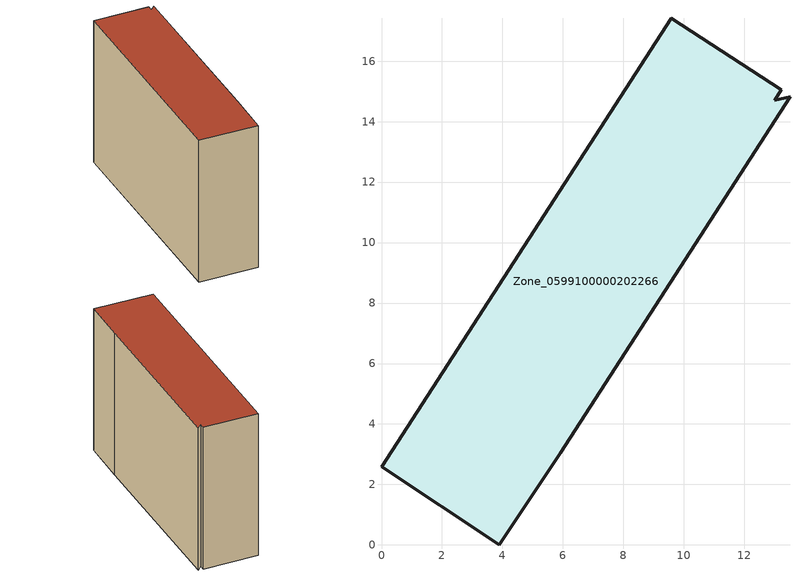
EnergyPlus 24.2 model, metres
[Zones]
Zone_0599100000202266
 floor ground (C_G): 0,2.58 9.58,17.42 13.22,15.06 13.01,14.71 13.51,14.81 5.91,3.04 3.9,0 z0
 wall outside (C_F): 9.58,17.42 0,2.58 3.9,0 5.91,3.04 13.51,14.81 13.01,14.71 13.22,15.06 9.58,17.42 z0:12.04
 roof outside (C_R): 13.51,14.81 13.01,14.71 13.22,15.06 9.58,17.42 0,2.58 3.9,0 5.91,3.04 z12.04
[BUILDING]
Pand.0599100000202266: North Axis=0; Terrain=City; Loads Convergence Tolerance Value=0.04; Temperature Convergence Tolerance Value=0.4; Solar Distribution=FullExterior; Maximum Number of Warmup Days=25; Minimum Number of Warmup Days=1
[Site:Location]
Rotterdam.The.Hague.AP_ZH_NLD Design_Conditions: Latitude=51.96; Longitude=4.45; Time Zone=1; Elevation=-4.5
[SITE:GROUNDTEMPERATURE:BUILDINGSURFACE]
18, 18, 18, 18, 18, 18, 18, 18, 18, 18, 18, 18
[MATERIAL] Thermal Absorptance=0.9; Solar Absorptance=0.7; Visible Absorptance=0.7
Name | Roughness | Thickness | Conductivity | Density | Specific Heat
G.TI.1946 | MediumSmooth | 0.15 | 1 | 540 | 1210
F.TI.1946 | Rough | 0.3 | 0.857143 | 1920 | 840
R.TI.1946 | MediumRough | 0.2 | 0.1 | 1500 | 1000
[CONSTRUCTION]
C_G: G.TI.1946
C_F: F.TI.1946
C_R: R.TI.1946
[ZONE]
Zone_0599100000202266: Type=1; Multiplier=1; Ceiling Height=Autocalculate; Volume=Autocalculate; Floor Area=autocalculate; Part of Total Floor Area=Yes
[ZONEINFILTRATION:DESIGNFLOWRATE]
Infil_Zone_0599100000202266: Zone or ZoneList or Space or SpaceList=Zone_0599100000202266; Schedule=AlwaysOn; Design Flow Rate Calculation Method=Flow/Area; Flow Rate per Floor Area=0.003; Constant Term Coefficient=1; Temperature Term Coefficient=0; Velocity Term Coefficient=0; Velocity Squared Term Coefficient=0
[HVACTEMPLATE:ZONE:IDEALLOADSAIRSYSTEM]
Zone_0599100000202266: Maximum Heating Supply Air Temperature=50; Minimum Cooling Supply Air Temperature=13; Maximum Heating Supply Air Humidity Ratio=0.0156; Minimum Cooling Supply Air Humidity Ratio=0.0077; Heating Limit=NoLimit; Cooling Limit=NoLimit; Dehumidification Control Type=ConstantSensibleHeatRatio; Cooling Sensible Heat Ratio=0.7; Dehumidification Setpoint=60; Humidification Control Type=None; Humidification Setpoint=30; Outdoor Air Method=None; Outdoor Air Flow Rate per Person=0.00944; Outdoor Air Flow Rate per Zone Floor Area=0; Outdoor Air Flow Rate per Zone=0; Demand Controlled Ventilation Type=None; Outdoor Air Economizer Type=NoEconomizer; Heat Recovery Type=None; Sensible Heat Recovery Effectiveness=0.7; Latent Heat Recovery Effectiveness=0.65
[ZONECONTROL:THERMOSTAT]
ThermostatControl_Zone_0599100000202266: Zone or ZoneList=Zone_0599100000202266; Control Type Schedule=DualSetpointControlType; Control 1=Thermostat_Zone_0599100000202266; Temperature Difference Between Cutout And Setpoint=0
[THERMOSTATSETPOINT:DUALSETPOINT]
Thermostat_Zone_0599100000202266: Heating Setpoint Temperature Schedule=HeatingSetpoint_Zone_0599100000202266; Cooling Setpoint Temperature Schedule=CoolingSetpoint_Zone_0599100000202266
[SCHEDULE:COMPACT]
HeatingSetpoint_Zone_0599100000202266: Through: 12/31, For: AllDays, Until: 24:00, 21
CoolingSetpoint_Zone_0599100000202266: Through: 12/31, For: AllDays, Until: 24:00, 24
DualSetpointControlType: Through: 12/31, For: AllDays, Until: 24:00, 4
AlwaysOn: Through: 12/31, For: AllDays, Until: 24:00, 1
